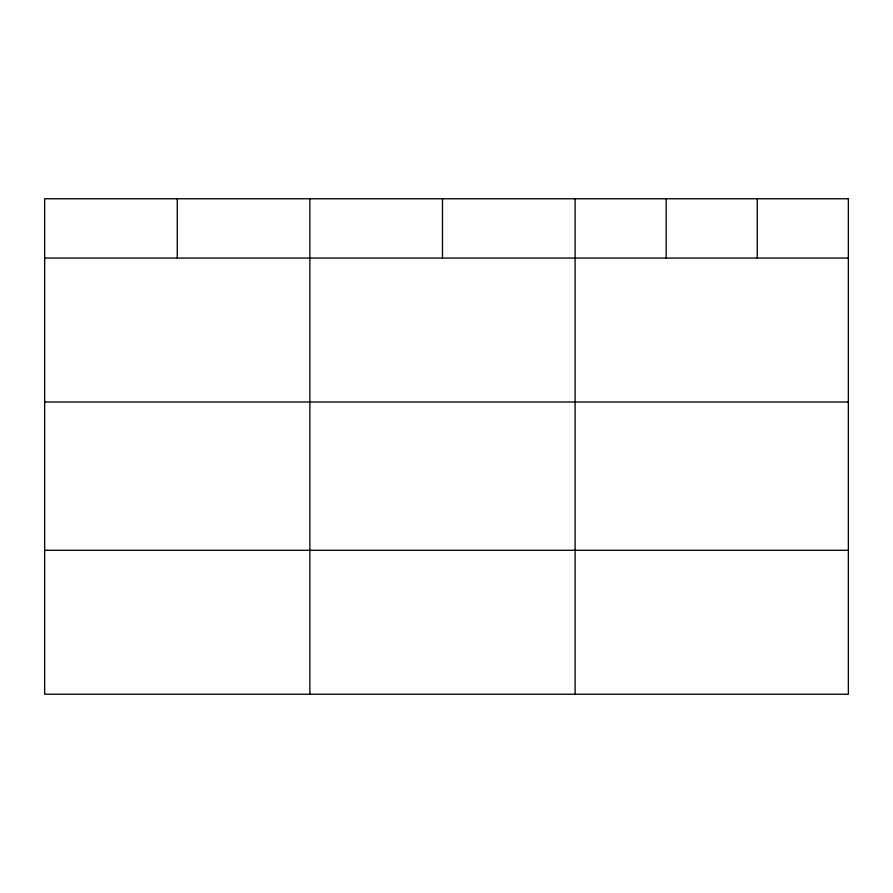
<?xml version="1.0" encoding="UTF-8"?>
<svg xmlns="http://www.w3.org/2000/svg" width="893" height="893" viewBox="0 0 893 893"><rect width="100%" height="100%" fill="white"/><g stroke="black" fill="none" stroke-linecap="round" stroke-linejoin="round"><path stroke-width="1.34" d="M44.65 258.066L848.35 258.066M44.65 402.006L848.35 402.006M44.65 550.3L848.35 550.3M757.264 198.759L757.264 258.066M666.178 198.759L666.178 258.066M575.092 198.759L575.092 694.241M442.481 198.759L442.481 258.066M309.871 198.759L309.871 694.241M177.261 198.759L177.261 258.066M848.35 198.759L44.65 198.759L44.65 694.241L848.35 694.241L848.35 198.759"/></g></svg>
